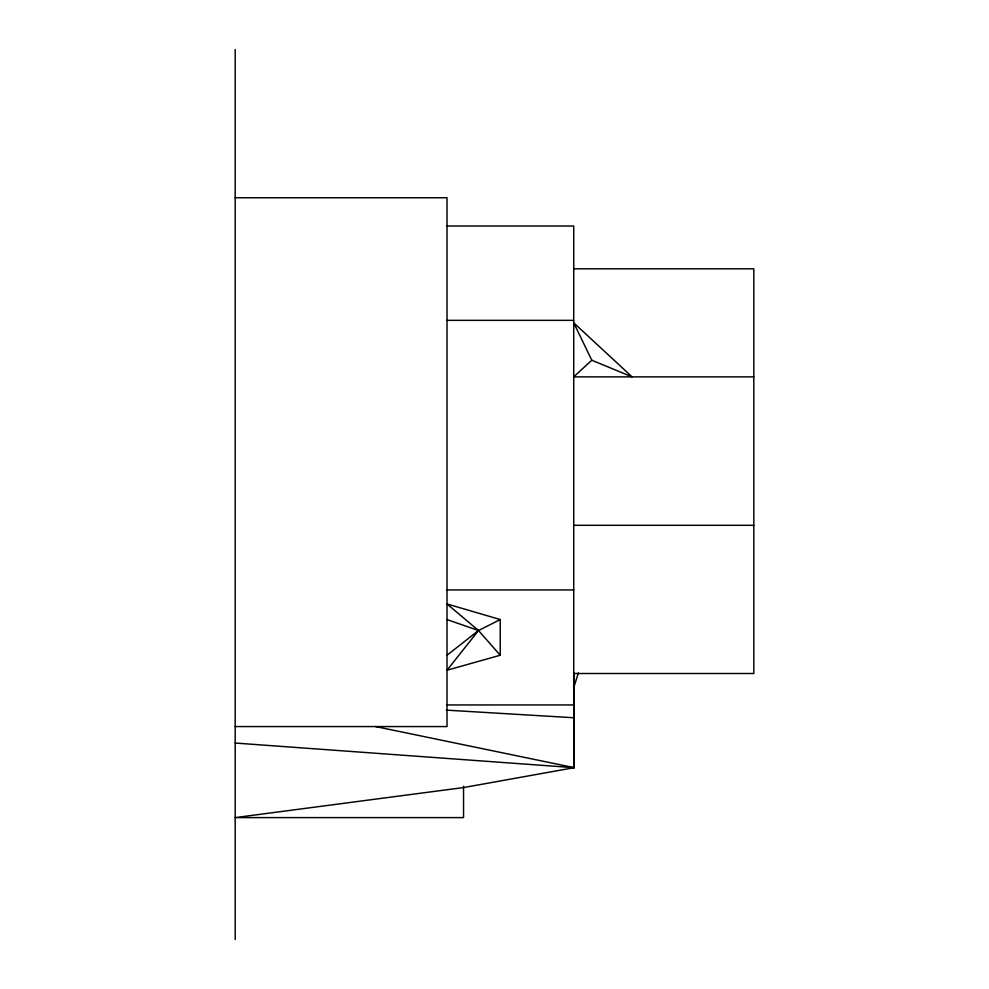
<?xml version="1.0" encoding="UTF-8"?>
<svg xmlns="http://www.w3.org/2000/svg" width="989" height="989" viewBox="0 0 989 989"><rect width="100%" height="100%" fill="white"/><g stroke="black" fill="none" stroke-linecap="round" stroke-linejoin="round"><path stroke-width="1.48" d="M463.544 786.206L463.544 817.606L235.197 817.606L463.544 787.565L574.238 767.674L574.238 686.106L578.367 672.928M591.793 360.231L573.719 322.834L632.095 376.871L591.793 360.231L573.719 376.871L753.803 376.871M447.016 655.237L478.503 630.537L500.249 619.547L500.249 655.237L447.016 670.221L478.503 630.537L447.016 603.958L500.249 619.547M235.197 197.738L447.016 197.738L447.016 726.569L235.197 726.569M447.016 226.024L573.719 226.024L573.719 704.947L447.016 704.947M573.719 268.81L753.803 268.81L753.803 673.509L573.719 673.509M447.016 320.349L573.719 320.349M573.719 525.307L753.803 525.307M447.016 589.951L573.719 589.951M446.323 710.127L574.238 717.779M235.197 743.048L574.238 767.674L574.238 673.113M375.338 726.507L574.238 767.674M447.016 619.547L478.503 630.537L500.249 655.237M235.197 49.45L235.197 939.55"/></g></svg>
